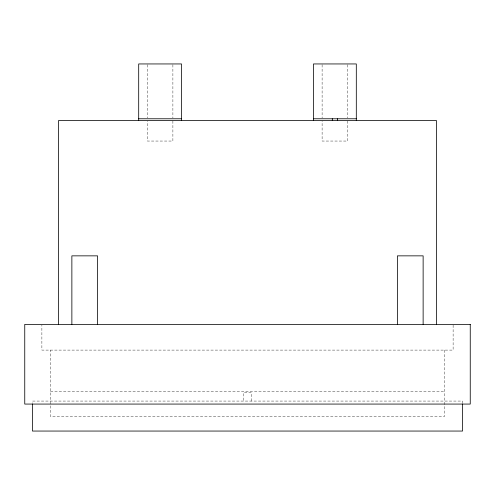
<?xml version="1.0" encoding="UTF-8"?>
<svg xmlns="http://www.w3.org/2000/svg" width="495" height="495" viewBox="0 0 495 495"><rect width="100%" height="100%" fill="white"/><g stroke="black" fill="none" stroke-linecap="round" stroke-linejoin="round"><path stroke-width="0.37" stroke-dasharray="2.48 1.86" d="M50.453 391.217L444.547 391.217M462.54 403.32L462.54 401.068L32.46 401.068L32.46 403.32M453.117 325.147L453.117 350.095L41.883 350.095L41.883 325.147M444.547 350.095L444.547 416.493L50.453 416.493L50.453 350.095M347.663 64.715L347.663 117.921M347.663 121.003L347.663 141.05L322.109 141.05L322.109 121.003M322.109 64.715L322.109 117.921M251.355 401.068L251.355 392.504L243.645 392.504L243.645 401.068M172.891 64.715L172.891 117.921M172.891 121.003L172.891 141.05L147.337 141.05L147.337 121.003M147.337 64.715L147.337 117.921"/><path stroke-width="0.74" d="M138.693 118.775L181.529 118.775M313.471 118.775L356.307 118.775M462.54 404.068L462.54 431.052L32.46 431.052L32.46 404.068M436.411 324.392L436.411 120.489L58.589 120.489L58.589 324.392M423.132 324.392L423.132 255.853L397.429 255.853L397.429 324.392M356.307 120.489L356.307 63.948L313.471 63.948L313.471 120.489M337.454 118.775L337.454 120.489M332.318 118.775L332.318 120.489M181.529 120.489L181.529 63.948L138.693 63.948L138.693 120.489M97.571 324.392L97.571 255.853L71.868 255.853L71.868 324.392M470.25 324.392L24.75 324.392L24.75 404.068L470.25 404.068L470.25 324.392"/></g></svg>
